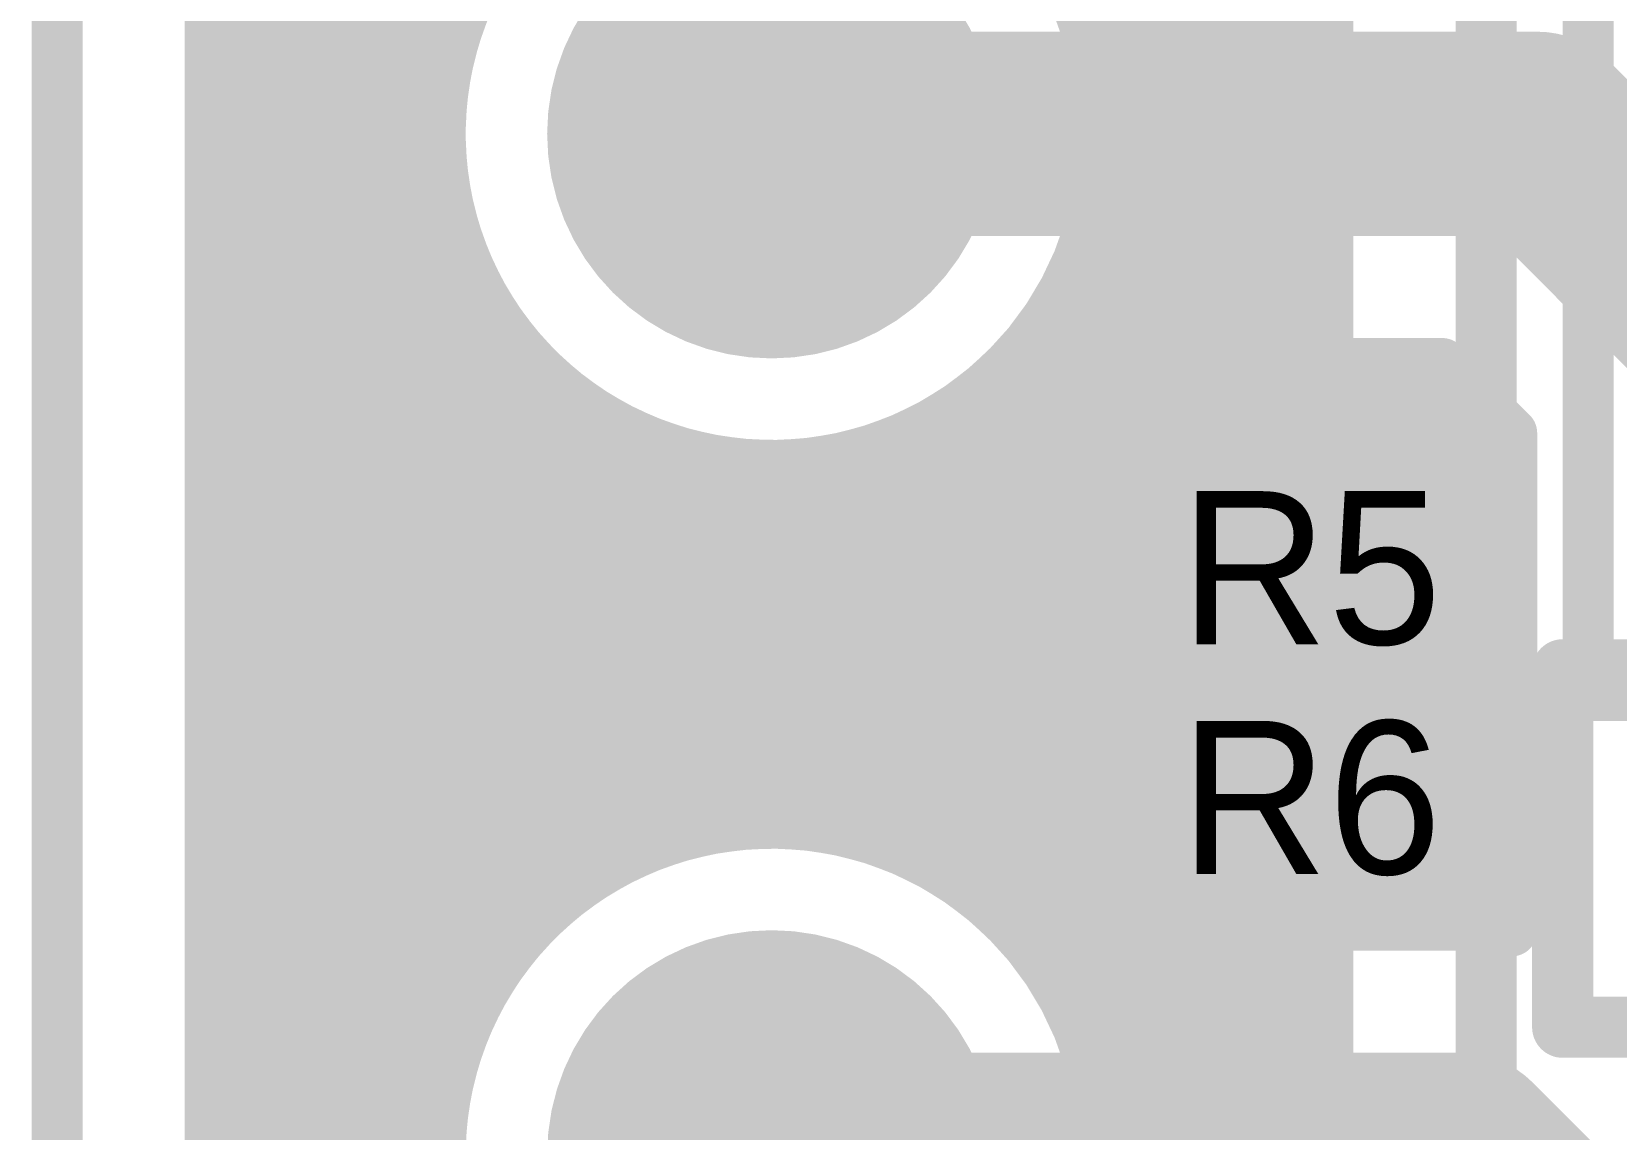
# Model space of a CAD drawing. Header units: millimetres. Extents: x 1.9 to 5.81, y 3 to 5.61.
# Drawn here: x 1.895 to 2.2055, y 3.905 to 4.12 of the extents above; entities that cross this region are included whole.
import ezdxf

# ---------------------------------------------------------------- set-up
doc = ezdxf.new("R2010")
doc.units = ezdxf.units.MM
doc.header["$MEASUREMENT"] = 0
for name, color, linetype in [('BottomLayer', 5, 'Continuous'), ('BottomSolder', 6, 'Continuous'), ('KeepOutLayer', 6, 'Continuous'), ('MultiLayer', 9, 'Continuous'), ('TopLayer', 1, 'Continuous'), ('TopOverlay', 2, 'Continuous'), ('TopSolder', 216, 'Continuous')]:
    doc.layers.add(name, color=color, linetype=linetype)

msp = doc.modelspace()

# ---------------------------------------------------------------- linework, layer by layer
at = {"layer": 'BottomLayer'}
for points, const_width in [([(1.93, 3.16423), (1.93, 4.71222)], 0.01), ([(1.93, 3.16423), (1.93, 4.71222)], 0.01), ([(1.94, 3.17365), (1.94, 4.70222)], 0.01), ([(1.95, 3.18078), (1.95, 4.69222)], 0.01), ([(1.96, 3.18617), (1.96, 4.68222)], 0.01), ([(1.97, 3.19014), (1.97, 4.67222)], 0.01), ([(2.14, 3.03), (2.14, 4.66222)], 0.01), ([(2.13, 3.03), (2.13, 4.6539)], 0.01), ([(2.12, 3.03), (2.12, 4.64877)], 0.01), ([(2.11, 3.03), (2.11, 4.64592)], 0.01), ([(2.18, 3.44), (2.18, 4.45)], 0.012), ([(2.149, 3.44), (2.149, 4.45)], 0.01), ([(1.93, 4.12), (1.97815, 4.12)], 0.01), ([(2.10185, 4.12), (2.149, 4.12)], 0.01), ([(1.93, 4.11), (1.97577, 4.11)], 0.01), ([(2.10423, 4.11), (2.149, 4.11)], 0.01), ([(1.93, 4.1), (1.975, 4.1)], 0.01), ([(2.105, 4.1), (2.149, 4.1)], 0.01), ([(1.93, 4.09), (1.97577, 4.09)], 0.01), ([(2.10423, 4.09), (2.149, 4.09)], 0.01), ([(1.93, 4.08), (1.97815, 4.08)], 0.01), ([(2.10185, 4.08), (2.149, 4.08)], 0.01), ([(1.98, 3.925), (1.98, 4.075)], 0.01), ([(2.1, 3.925), (2.1, 4.075)], 0.01), ([(1.93, 4.07), (1.98234, 4.07)], 0.01), ([(2.09766, 4.07), (2.149, 4.07)], 0.01), ([(1.93, 4.06), (1.98877, 4.06)], 0.01), ([(2.09123, 4.06), (2.149, 4.06)], 0.01), ([(1.99, 3.94153), (1.99, 4.05847)], 0.01), ([(2.09, 3.94153), (2.09, 4.05847)], 0.01), ([(1.93, 4.05), (1.99847, 4.05)], 0.01), ([(2, 3.95123), (2, 4.04877)], 0.01), ([(2.08, 3.95123), (2.08, 4.04877)], 0.01), ([(2.08153, 4.05), (2.149, 4.05)], 0.01), ([(2.01, 3.95766), (2.01, 4.04234)], 0.01), ([(2.07, 3.95766), (2.07, 4.04234)], 0.01), ([(1.93, 4.04), (2.015, 4.04)], 0.01), ([(2.02, 3.96185), (2.02, 4.03815)], 0.01), ([(2.06, 3.96185), (2.06, 4.03815)], 0.01), ([(2.065, 4.04), (2.149, 4.04)], 0.01), ([(2.03, 3.96423), (2.03, 4.03577)], 0.01), ([(2.04, 3.965), (2.04, 4.035)], 0.01), ([(2.05, 3.96423), (2.05, 4.03577)], 0.01), ([(1.93, 4.03), (2.149, 4.03)], 0.01), ([(1.93, 4.02), (2.149, 4.02)], 0.01), ([(1.93, 4.01), (2.149, 4.01)], 0.01), ([(1.93, 4), (2.149, 4)], 0.01), ([(1.93, 3.99), (2.149, 3.99)], 0.01), ([(1.93, 3.98), (2.149, 3.98)], 0.01), ([(1.93, 3.97), (2.149, 3.97)], 0.01), ([(1.93, 3.96), (2.015, 3.96)], 0.01), ([(2.065, 3.96), (2.149, 3.96)], 0.01), ([(1.93, 3.95), (1.99847, 3.95)], 0.01), ([(2.08153, 3.95), (2.149, 3.95)], 0.01), ([(1.93, 3.94), (1.98877, 3.94)], 0.01), ([(2.09123, 3.94), (2.149, 3.94)], 0.01), ([(1.93, 3.93), (1.98234, 3.93)], 0.01), ([(2.09766, 3.93), (2.149, 3.93)], 0.01), ([(1.93, 3.92), (1.97815, 3.92)], 0.01), ([(2.10185, 3.92), (2.149, 3.92)], 0.01), ([(1.93, 3.91), (1.97577, 3.91)], 0.01), ([(2.10423, 3.91), (2.149, 3.91)], 0.01)]:
    msp.add_lwpolyline(points, dxfattribs=dict(at, const_width=const_width))
for points, const_width in [([(2.105, 4.1, 1), (1.975, 4.1, 1)], 0.01), ([(2.02, 4.1, 1), (2.06, 4.1, 1)], 0.04), ([(1.9275, 4.12, 1), (1.9325, 4.12, 1)], 0.005), ([(1.97565, 4.12, 1), (1.98065, 4.12, 1)], 0.005), ([(2.09935, 4.12, 1), (2.10435, 4.12, 1)], 0.005), ([(2.1465, 4.12, 1), (2.1515, 4.12, 1)], 0.005), ([(1.9275, 4.11, 1), (1.9325, 4.11, 1)], 0.005), ([(1.97327, 4.11, 1), (1.97827, 4.11, 1)], 0.005), ([(2.10173, 4.11, 1), (2.10673, 4.11, 1)], 0.005), ([(2.1465, 4.11, 1), (2.1515, 4.11, 1)], 0.005), ([(1.9275, 4.1, 1), (1.9325, 4.1, 1)], 0.005), ([(1.9725, 4.1, 1), (1.9775, 4.1, 1)], 0.005), ([(1.9725, 4.1, 1), (1.9775, 4.1, 1)], 0.005), ([(2.1025, 4.1, 1), (2.1075, 4.1, 1)], 0.005), ([(2.1025, 4.1, 1), (2.1075, 4.1, 1)], 0.005), ([(2.1465, 4.1, 1), (2.1515, 4.1, 1)], 0.005), ([(1.9275, 4.09, 1), (1.9325, 4.09, 1)], 0.005), ([(1.97327, 4.09, 1), (1.97827, 4.09, 1)], 0.005), ([(2.10173, 4.09, 1), (2.10673, 4.09, 1)], 0.005), ([(2.1465, 4.09, 1), (2.1515, 4.09, 1)], 0.005), ([(1.9275, 4.08, 1), (1.9325, 4.08, 1)], 0.005), ([(1.97565, 4.08, 1), (1.98065, 4.08, 1)], 0.005), ([(2.09935, 4.08, 1), (2.10435, 4.08, 1)], 0.005), ([(2.1465, 4.08, 1), (2.1515, 4.08, 1)], 0.005), ([(1.9775, 4.075, 1), (1.9825, 4.075, 1)], 0.005), ([(2.0975, 4.075, 1), (2.1025, 4.075, 1)], 0.005), ([(1.9275, 4.07, 1), (1.9325, 4.07, 1)], 0.005), ([(1.97984, 4.07, 1), (1.98484, 4.07, 1)], 0.005), ([(2.09516, 4.07, 1), (2.10016, 4.07, 1)], 0.005), ([(2.1465, 4.07, 1), (2.1515, 4.07, 1)], 0.005), ([(1.9275, 4.06, 1), (1.9325, 4.06, 1)], 0.005), ([(1.98627, 4.06, 1), (1.99127, 4.06, 1)], 0.005), ([(2.08873, 4.06, 1), (2.09373, 4.06, 1)], 0.005), ([(2.1465, 4.06, 1), (2.1515, 4.06, 1)], 0.005), ([(1.9875, 4.05847, 1), (1.9925, 4.05847, 1)], 0.005), ([(2.0875, 4.05847, 1), (2.0925, 4.05847, 1)], 0.005), ([(1.9275, 4.05, 1), (1.9325, 4.05, 1)], 0.005), ([(1.99597, 4.05, 1), (2.00097, 4.05, 1)], 0.005), ([(1.9975, 4.04877, 1), (2.0025, 4.04877, 1)], 0.005), ([(2.0775, 4.04877, 1), (2.0825, 4.04877, 1)], 0.005), ([(2.07903, 4.05, 1), (2.08403, 4.05, 1)], 0.005), ([(2.1465, 4.05, 1), (2.1515, 4.05, 1)], 0.005), ([(2.0075, 4.04234, 1), (2.0125, 4.04234, 1)], 0.005), ([(2.0675, 4.04234, 1), (2.0725, 4.04234, 1)], 0.005), ([(1.9275, 4.04, 1), (1.9325, 4.04, 1)], 0.005), ([(2.0125, 4.04, 1), (2.0175, 4.04, 1)], 0.005), ([(2.0175, 4.03815, 1), (2.0225, 4.03815, 1)], 0.005), ([(2.0575, 4.03815, 1), (2.0625, 4.03815, 1)], 0.005), ([(2.0625, 4.04, 1), (2.0675, 4.04, 1)], 0.005), ([(2.1465, 4.04, 1), (2.1515, 4.04, 1)], 0.005), ([(2.0275, 4.03577, 1), (2.0325, 4.03577, 1)], 0.005), ([(2.0375, 4.035, 1), (2.0425, 4.035, 1)], 0.005), ([(2.0475, 4.03577, 1), (2.0525, 4.03577, 1)], 0.005), ([(1.9275, 4.03, 1), (1.9325, 4.03, 1)], 0.005), ([(2.1465, 4.03, 1), (2.1515, 4.03, 1)], 0.005), ([(1.9275, 4.02, 1), (1.9325, 4.02, 1)], 0.005), ([(2.1465, 4.02, 1), (2.1515, 4.02, 1)], 0.005), ([(1.9275, 4.01, 1), (1.9325, 4.01, 1)], 0.005), ([(2.1465, 4.01, 1), (2.1515, 4.01, 1)], 0.005), ([(1.9275, 4, 1), (1.9325, 4, 1)], 0.005), ([(2.1465, 4, 1), (2.1515, 4, 1)], 0.005), ([(1.9275, 3.99, 1), (1.9325, 3.99, 1)], 0.005), ([(2.1465, 3.99, 1), (2.1515, 3.99, 1)], 0.005), ([(1.9275, 3.98, 1), (1.9325, 3.98, 1)], 0.005), ([(2.1465, 3.98, 1), (2.1515, 3.98, 1)], 0.005), ([(1.9275, 3.97, 1), (1.9325, 3.97, 1)], 0.005), ([(2.1465, 3.97, 1), (2.1515, 3.97, 1)], 0.005), ([(2.105, 3.9, 1), (1.975, 3.9, 1)], 0.01), ([(2.0275, 3.96423, 1), (2.0325, 3.96423, 1)], 0.005), ([(2.0375, 3.965, 1), (2.0425, 3.965, 1)], 0.005), ([(2.0475, 3.96423, 1), (2.0525, 3.96423, 1)], 0.005), ([(2.0175, 3.96185, 1), (2.0225, 3.96185, 1)], 0.005), ([(2.0575, 3.96185, 1), (2.0625, 3.96185, 1)], 0.005), ([(1.9275, 3.96, 1), (1.9325, 3.96, 1)], 0.005), ([(2.0075, 3.95766, 1), (2.0125, 3.95766, 1)], 0.005), ([(2.0125, 3.96, 1), (2.0175, 3.96, 1)], 0.005), ([(2.0625, 3.96, 1), (2.0675, 3.96, 1)], 0.005), ([(2.0675, 3.95766, 1), (2.0725, 3.95766, 1)], 0.005), ([(2.1465, 3.96, 1), (2.1515, 3.96, 1)], 0.005), ([(1.9975, 3.95123, 1), (2.0025, 3.95123, 1)], 0.005), ([(2.0775, 3.95123, 1), (2.0825, 3.95123, 1)], 0.005), ([(1.9275, 3.95, 1), (1.9325, 3.95, 1)], 0.005), ([(1.99597, 3.95, 1), (2.00097, 3.95, 1)], 0.005), ([(2.07903, 3.95, 1), (2.08403, 3.95, 1)], 0.005), ([(2.1465, 3.95, 1), (2.1515, 3.95, 1)], 0.005), ([(1.9875, 3.94153, 1), (1.9925, 3.94153, 1)], 0.005), ([(2.0875, 3.94153, 1), (2.0925, 3.94153, 1)], 0.005), ([(1.9275, 3.94, 1), (1.9325, 3.94, 1)], 0.005), ([(1.98627, 3.94, 1), (1.99127, 3.94, 1)], 0.005), ([(2.08873, 3.94, 1), (2.09373, 3.94, 1)], 0.005), ([(2.1465, 3.94, 1), (2.1515, 3.94, 1)], 0.005), ([(2.02, 3.9, 1), (2.06, 3.9, 1)], 0.04), ([(1.9275, 3.93, 1), (1.9325, 3.93, 1)], 0.005), ([(1.97984, 3.93, 1), (1.98484, 3.93, 1)], 0.005), ([(2.09516, 3.93, 1), (2.10016, 3.93, 1)], 0.005), ([(2.1465, 3.93, 1), (2.1515, 3.93, 1)], 0.005), ([(1.9775, 3.925, 1), (1.9825, 3.925, 1)], 0.005), ([(2.0975, 3.925, 1), (2.1025, 3.925, 1)], 0.005), ([(1.9275, 3.92, 1), (1.9325, 3.92, 1)], 0.005), ([(1.97565, 3.92, 1), (1.98065, 3.92, 1)], 0.005), ([(2.09935, 3.92, 1), (2.10435, 3.92, 1)], 0.005), ([(2.1465, 3.92, 1), (2.1515, 3.92, 1)], 0.005), ([(1.9275, 3.91, 1), (1.9325, 3.91, 1)], 0.005), ([(1.97327, 3.91, 1), (1.97827, 3.91, 1)], 0.005), ([(2.10173, 3.91, 1), (2.10673, 3.91, 1)], 0.005), ([(2.1465, 3.91, 1), (2.1515, 3.91, 1)], 0.005)]:
    msp.add_lwpolyline(points, format="xyb", close=True, dxfattribs=dict(at, const_width=const_width))
at = {"layer": 'BottomSolder', "const_width": 0.044}
for points in [[(2.018, 4.1, 1), (2.062, 4.1, 1)], [(2.018, 4.1, 1), (2.062, 4.1, 1)], [(2.018, 3.9, 1), (2.062, 3.9, 1)], [(2.018, 3.9, 1), (2.062, 3.9, 1)]]:
    msp.add_lwpolyline(points, format="xyb", close=True, dxfattribs=at)
at = {"layer": 'KeepOutLayer', "const_width": 0.01}
msp.add_lwpolyline([(1.9, 3), (1.9, 5.6)], dxfattribs=at)
at = {"layer": 'MultiLayer', "const_width": 0.04}
for points in [[(2.02, 4.1, 1), (2.06, 4.1, 1)], [(2.02, 3.9, 1), (2.06, 3.9, 1)]]:
    msp.add_lwpolyline(points, format="xyb", close=True, dxfattribs=at)
at = {"layer": 'TopLayer'}
for points, const_width in [([(1.93, 3.16423), (1.93, 5.43577)], 0.01), ([(1.93, 3.16423), (1.93, 5.43577)], 0.01), ([(1.94, 3.17365), (1.94, 5.42635)], 0.01), ([(1.95, 3.18078), (1.95, 5.41922)], 0.01), ([(1.96, 3.18617), (1.96, 5.41383)], 0.01), ([(1.97, 3.19014), (1.97, 5.40986)], 0.01), ([(1.93, 4.12), (1.97815, 4.12)], 0.01), ([(2.06, 4.1), (2.19, 4.1)], 0.04), ([(2.19, 4.1), (2.23, 4.06)], 0.04), ([(1.93, 4.11), (1.97577, 4.11)], 0.01), ([(1.93, 4.1), (1.975, 4.1)], 0.01), ([(1.93, 4.09), (1.97577, 4.09)], 0.01), ([(1.93, 4.08), (1.97815, 4.08)], 0.01), ([(1.98, 3.925), (1.98, 4.075)], 0.01), ([(1.93, 4.07), (1.98234, 4.07)], 0.01), ([(1.93, 4.06), (1.98877, 4.06)], 0.01), ([(1.99, 3.94153), (1.99, 4.05847)], 0.01), ([(2.0869, 4.055), (2.17136, 4.055)], 0.01), ([(2.09, 3.945), (2.09, 4.055)], 0.01), ([(2.1, 3.945), (2.1, 4.055)], 0.01), ([(2.11, 3.945), (2.11, 4.055)], 0.01), ([(2.12, 3.945), (2.12, 4.055)], 0.01), ([(2.13, 3.945), (2.13, 4.055)], 0.01), ([(2.14, 3.945), (2.14, 4.055)], 0.01), ([(2.15, 3.945), (2.15, 4.055)], 0.01), ([(2.16, 3.945), (2.16, 4.055)], 0.01), ([(2.17, 3.945), (2.17, 4.055)], 0.01), ([(2.17136, 4.055), (2.185, 4.04136)], 0.01), ([(1.93, 4.05), (1.99847, 4.05)], 0.01), ([(2, 3.95123), (2, 4.04877)], 0.01), ([(2.08, 3.95123), (2.08, 4.04877)], 0.01), ([(2.08153, 4.05), (2.17636, 4.05)], 0.01), ([(2.18, 3.94472), (2.18, 4.04636)], 0.01), ([(2.01, 3.95766), (2.01, 4.04234)], 0.01), ([(2.07, 3.95766), (2.07, 4.04234)], 0.01), ([(2.185, 4.005), (2.185, 4.04136)], 0.01), ([(2.185, 4.005), (2.185, 4.04136)], 0.01), ([(1.93, 4.04), (2.015, 4.04)], 0.01), ([(2.02, 3.96185), (2.02, 4.03815)], 0.01), ([(2.06, 3.96185), (2.06, 4.03815)], 0.01), ([(2.065, 4.04), (2.185, 4.04)], 0.01), ([(2.03, 3.96423), (2.03, 4.03577)], 0.01), ([(2.04, 3.965), (2.04, 4.035)], 0.01), ([(2.05, 3.96423), (2.05, 4.03577)], 0.01), ([(1.93, 4.03), (2.185, 4.03)], 0.01), ([(1.93, 4.02), (2.185, 4.02)], 0.01), ([(1.93, 4.01), (2.185, 4.01)], 0.01), ([(2.185, 3.98), (2.185, 4.005)], 0.01), ([(2.185, 3.98), (2.185, 4.005)], 0.01), ([(2.185, 3.98), (2.185, 4.005)], 0.01), ([(1.93, 4), (2.185, 4)], 0.01), ([(1.93, 3.99), (2.185, 3.99)], 0.01), ([(1.93, 3.98), (2.185, 3.98)], 0.01), ([(2.185, 3.975), (2.185, 3.98)], 0.01), ([(2.185, 3.975), (2.185, 3.98)], 0.01), ([(2.185, 3.94387), (2.185, 3.975)], 0.01), ([(1.93, 3.97), (2.185, 3.97)], 0.01), ([(1.93, 3.96), (2.015, 3.96)], 0.01), ([(2.065, 3.96), (2.185, 3.96)], 0.01), ([(1.93, 3.95), (1.99847, 3.95)], 0.01), ([(2.08153, 3.95), (2.185, 3.95)], 0.01), ([(2.0869, 3.945), (2.175, 3.945)], 0.01), ([(1.93, 3.94), (1.98877, 3.94)], 0.01), ([(1.93, 3.93), (1.98234, 3.93)], 0.01), ([(1.93, 3.92), (1.97815, 3.92)], 0.01), ([(2.06, 3.9), (2.175, 3.9)], 0.04), ([(2.175, 3.9), (2.23, 3.845)], 0.04), ([(1.93, 3.91), (1.97577, 3.91)], 0.01)]:
    msp.add_lwpolyline(points, dxfattribs=dict(at, const_width=const_width))
at = {"layer": 'TopLayer', "const_width": 0.01}
for points in [[(2.0869, 4.055, -2.486759), (2.0869, 4.145)], [(2.0869, 3.855, -2.486759), (2.0869, 3.945)], [(2.175, 3.945, -0.056082), (2.185, 3.94387)], [(2.175, 3.945, -0.056082), (2.185, 3.94387)]]:
    msp.add_lwpolyline(points, format="xyb", dxfattribs=at)
at = {"layer": 'TopLayer'}
for points, const_width in [([(2.02, 4.1, 1), (2.06, 4.1, 1)], 0.04), ([(1.9275, 4.12, 1), (1.9325, 4.12, 1)], 0.005), ([(1.97565, 4.12, 1), (1.98065, 4.12, 1)], 0.005), ([(2.05, 4.1, 1), (2.07, 4.1, 1)], 0.02), ([(2.18, 4.1, 1), (2.2, 4.1, 1)], 0.02), ([(2.18, 4.1, 1), (2.2, 4.1, 1)], 0.02), ([(1.9275, 4.11, 1), (1.9325, 4.11, 1)], 0.005), ([(1.97327, 4.11, 1), (1.97827, 4.11, 1)], 0.005), ([(1.9275, 4.1, 1), (1.9325, 4.1, 1)], 0.005), ([(1.9725, 4.1, 1), (1.9775, 4.1, 1)], 0.005), ([(1.9275, 4.09, 1), (1.9325, 4.09, 1)], 0.005), ([(1.97327, 4.09, 1), (1.97827, 4.09, 1)], 0.005), ([(1.9275, 4.08, 1), (1.9325, 4.08, 1)], 0.005), ([(1.97565, 4.08, 1), (1.98065, 4.08, 1)], 0.005), ([(1.9775, 4.075, 1), (1.9825, 4.075, 1)], 0.005), ([(1.9275, 4.07, 1), (1.9325, 4.07, 1)], 0.005), ([(1.97984, 4.07, 1), (1.98484, 4.07, 1)], 0.005), ([(1.9275, 4.06, 1), (1.9325, 4.06, 1)], 0.005), ([(1.98627, 4.06, 1), (1.99127, 4.06, 1)], 0.005), ([(1.9875, 4.05847, 1), (1.9925, 4.05847, 1)], 0.005), ([(2.0844, 4.055, 1), (2.0894, 4.055, 1)], 0.005), ([(2.0844, 4.055, 1), (2.0894, 4.055, 1)], 0.005), ([(2.0875, 4.055, 1), (2.0925, 4.055, 1)], 0.005), ([(2.0975, 4.055, 1), (2.1025, 4.055, 1)], 0.005), ([(2.1075, 4.055, 1), (2.1125, 4.055, 1)], 0.005), ([(2.1175, 4.055, 1), (2.1225, 4.055, 1)], 0.005), ([(2.1275, 4.055, 1), (2.1325, 4.055, 1)], 0.005), ([(2.1375, 4.055, 1), (2.1425, 4.055, 1)], 0.005), ([(2.1475, 4.055, 1), (2.1525, 4.055, 1)], 0.005), ([(2.1575, 4.055, 1), (2.1625, 4.055, 1)], 0.005), ([(2.1675, 4.055, 1), (2.1725, 4.055, 1)], 0.005), ([(2.16886, 4.055, 1), (2.17386, 4.055, 1)], 0.005), ([(2.16886, 4.055, 1), (2.17386, 4.055, 1)], 0.005), ([(1.9275, 4.05, 1), (1.9325, 4.05, 1)], 0.005), ([(1.99597, 4.05, 1), (2.00097, 4.05, 1)], 0.005), ([(1.9975, 4.04877, 1), (2.0025, 4.04877, 1)], 0.005), ([(2.0775, 4.04877, 1), (2.0825, 4.04877, 1)], 0.005), ([(2.07903, 4.05, 1), (2.08403, 4.05, 1)], 0.005), ([(2.17386, 4.05, 1), (2.17886, 4.05, 1)], 0.005), ([(2.1775, 4.04636, 1), (2.1825, 4.04636, 1)], 0.005), ([(2.0075, 4.04234, 1), (2.0125, 4.04234, 1)], 0.005), ([(2.0675, 4.04234, 1), (2.0725, 4.04234, 1)], 0.005), ([(2.1825, 4.04136, 1), (2.1875, 4.04136, 1)], 0.005), ([(2.1825, 4.04136, 1), (2.1875, 4.04136, 1)], 0.005), ([(2.1825, 4.04136, 1), (2.1875, 4.04136, 1)], 0.005), ([(1.9275, 4.04, 1), (1.9325, 4.04, 1)], 0.005), ([(2.0125, 4.04, 1), (2.0175, 4.04, 1)], 0.005), ([(2.0175, 4.03815, 1), (2.0225, 4.03815, 1)], 0.005), ([(2.0575, 4.03815, 1), (2.0625, 4.03815, 1)], 0.005), ([(2.0625, 4.04, 1), (2.0675, 4.04, 1)], 0.005), ([(2.1825, 4.04, 1), (2.1875, 4.04, 1)], 0.005), ([(2.0275, 4.03577, 1), (2.0325, 4.03577, 1)], 0.005), ([(2.0375, 4.035, 1), (2.0425, 4.035, 1)], 0.005), ([(2.0475, 4.03577, 1), (2.0525, 4.03577, 1)], 0.005), ([(1.9275, 4.03, 1), (1.9325, 4.03, 1)], 0.005), ([(2.1825, 4.03, 1), (2.1875, 4.03, 1)], 0.005), ([(1.9275, 4.02, 1), (1.9325, 4.02, 1)], 0.005), ([(2.1825, 4.02, 1), (2.1875, 4.02, 1)], 0.005), ([(1.9275, 4.01, 1), (1.9325, 4.01, 1)], 0.005), ([(2.1825, 4.01, 1), (2.1875, 4.01, 1)], 0.005), ([(2.1825, 4.005, 1), (2.1875, 4.005, 1)], 0.005), ([(2.1825, 4.005, 1), (2.1875, 4.005, 1)], 0.005), ([(2.1825, 4.005, 1), (2.1875, 4.005, 1)], 0.005), ([(2.1825, 4.005, 1), (2.1875, 4.005, 1)], 0.005), ([(2.1825, 4.005, 1), (2.1875, 4.005, 1)], 0.005), ([(1.9275, 4, 1), (1.9325, 4, 1)], 0.005), ([(2.1825, 4, 1), (2.1875, 4, 1)], 0.005), ([(1.9275, 3.99, 1), (1.9325, 3.99, 1)], 0.005), ([(2.1825, 3.99, 1), (2.1875, 3.99, 1)], 0.005), ([(1.9275, 3.98, 1), (1.9325, 3.98, 1)], 0.005), ([(2.1825, 3.98, 1), (2.1875, 3.98, 1)], 0.005), ([(2.1825, 3.98, 1), (2.1875, 3.98, 1)], 0.005), ([(2.1825, 3.98, 1), (2.1875, 3.98, 1)], 0.005), ([(2.1825, 3.98, 1), (2.1875, 3.98, 1)], 0.005), ([(2.1825, 3.98, 1), (2.1875, 3.98, 1)], 0.005), ([(2.1825, 3.98, 1), (2.1875, 3.98, 1)], 0.005), ([(2.1825, 3.975, 1), (2.1875, 3.975, 1)], 0.005), ([(2.1825, 3.975, 1), (2.1875, 3.975, 1)], 0.005), ([(2.1825, 3.975, 1), (2.1875, 3.975, 1)], 0.005), ([(1.9275, 3.97, 1), (1.9325, 3.97, 1)], 0.005), ([(2.1825, 3.97, 1), (2.1875, 3.97, 1)], 0.005), ([(2.0275, 3.96423, 1), (2.0325, 3.96423, 1)], 0.005), ([(2.0375, 3.965, 1), (2.0425, 3.965, 1)], 0.005), ([(2.0475, 3.96423, 1), (2.0525, 3.96423, 1)], 0.005), ([(2.0175, 3.96185, 1), (2.0225, 3.96185, 1)], 0.005), ([(2.0575, 3.96185, 1), (2.0625, 3.96185, 1)], 0.005), ([(1.9275, 3.96, 1), (1.9325, 3.96, 1)], 0.005), ([(2.0075, 3.95766, 1), (2.0125, 3.95766, 1)], 0.005), ([(2.0125, 3.96, 1), (2.0175, 3.96, 1)], 0.005), ([(2.0625, 3.96, 1), (2.0675, 3.96, 1)], 0.005), ([(2.0675, 3.95766, 1), (2.0725, 3.95766, 1)], 0.005), ([(2.1825, 3.96, 1), (2.1875, 3.96, 1)], 0.005), ([(1.9975, 3.95123, 1), (2.0025, 3.95123, 1)], 0.005), ([(2.0775, 3.95123, 1), (2.0825, 3.95123, 1)], 0.005), ([(1.9275, 3.95, 1), (1.9325, 3.95, 1)], 0.005), ([(1.99597, 3.95, 1), (2.00097, 3.95, 1)], 0.005), ([(2.07903, 3.95, 1), (2.08403, 3.95, 1)], 0.005), ([(2.1825, 3.95, 1), (2.1875, 3.95, 1)], 0.005), ([(2.0844, 3.945, 1), (2.0894, 3.945, 1)], 0.005), ([(2.0844, 3.945, 1), (2.0894, 3.945, 1)], 0.005), ([(2.0875, 3.945, 1), (2.0925, 3.945, 1)], 0.005), ([(2.0975, 3.945, 1), (2.1025, 3.945, 1)], 0.005), ([(2.1075, 3.945, 1), (2.1125, 3.945, 1)], 0.005), ([(2.1175, 3.945, 1), (2.1225, 3.945, 1)], 0.005), ([(2.1275, 3.945, 1), (2.1325, 3.945, 1)], 0.005), ([(2.1375, 3.945, 1), (2.1425, 3.945, 1)], 0.005), ([(2.1475, 3.945, 1), (2.1525, 3.945, 1)], 0.005), ([(2.1575, 3.945, 1), (2.1625, 3.945, 1)], 0.005), ([(2.1675, 3.945, 1), (2.1725, 3.945, 1)], 0.005), ([(2.1725, 3.945, 1), (2.1775, 3.945, 1)], 0.005), ([(2.1725, 3.945, 1), (2.1775, 3.945, 1)], 0.005), ([(2.1725, 3.945, 1), (2.1775, 3.945, 1)], 0.005), ([(2.1775, 3.94472, 1), (2.1825, 3.94472, 1)], 0.005), ([(1.9875, 3.94153, 1), (1.9925, 3.94153, 1)], 0.005), ([(2.1825, 3.94387, 1), (2.1875, 3.94387, 1)], 0.005), ([(2.1825, 3.94387, 1), (2.1875, 3.94387, 1)], 0.005), ([(2.1825, 3.94387, 1), (2.1875, 3.94387, 1)], 0.005), ([(1.9275, 3.94, 1), (1.9325, 3.94, 1)], 0.005), ([(1.98627, 3.94, 1), (1.99127, 3.94, 1)], 0.005), ([(2.02, 3.9, 1), (2.06, 3.9, 1)], 0.04), ([(1.9275, 3.93, 1), (1.9325, 3.93, 1)], 0.005), ([(1.97984, 3.93, 1), (1.98484, 3.93, 1)], 0.005), ([(1.9775, 3.925, 1), (1.9825, 3.925, 1)], 0.005), ([(1.9275, 3.92, 1), (1.9325, 3.92, 1)], 0.005), ([(1.97565, 3.92, 1), (1.98065, 3.92, 1)], 0.005), ([(2.05, 3.9, 1), (2.07, 3.9, 1)], 0.02), ([(2.165, 3.9, 1), (2.185, 3.9, 1)], 0.02), ([(2.165, 3.9, 1), (2.185, 3.9, 1)], 0.02), ([(1.9275, 3.91, 1), (1.9325, 3.91, 1)], 0.005), ([(1.97327, 3.91, 1), (1.97827, 3.91, 1)], 0.005)]:
    msp.add_lwpolyline(points, format="xyb", close=True, dxfattribs=dict(at, const_width=const_width))
at = {"layer": 'TopOverlay'}
for points, const_width in [([(2.2, 3.99), (2.2, 4.13)], 0.01), ([(2.195, 3.995), (2.23, 3.995)], 0.012), ([(2.195, 3.925), (2.195, 3.995)], 0.012), ([(2.2, 3.99), (2.26, 3.99)], 0.01), ([(2.195, 3.925), (2.23, 3.925)], 0.012)]:
    msp.add_lwpolyline(points, dxfattribs=dict(at, const_width=const_width))
for points, const_width in [([(2.192, 3.995, 1), (2.198, 3.995, 1)], 0.006), ([(2.192, 3.995, 1), (2.198, 3.995, 1)], 0.006), ([(2.1975, 3.99, 1), (2.2025, 3.99, 1)], 0.005), ([(2.1975, 3.99, 1), (2.2025, 3.99, 1)], 0.005), ([(2.192, 3.925, 1), (2.198, 3.925, 1)], 0.006), ([(2.192, 3.925, 1), (2.198, 3.925, 1)], 0.006)]:
    msp.add_lwpolyline(points, format="xyb", close=True, dxfattribs=dict(at, const_width=const_width))
at = {"layer": 'TopSolder', "const_width": 0.044}
for points in [[(2.018, 4.1, 1), (2.062, 4.1, 1)], [(2.018, 4.1, 1), (2.062, 4.1, 1)], [(2.018, 3.9, 1), (2.062, 3.9, 1)], [(2.018, 3.9, 1), (2.062, 3.9, 1)]]:
    msp.add_lwpolyline(points, format="xyb", close=True, dxfattribs=at)

# ---------------------------------------------------------------- texts
at = {"layer": 'TopOverlay'}
msp.add_text('R5', height=0.03, dxfattribs=at).set_placement((2.12, 4))
msp.add_text('R6', height=0.03, rotation=360, dxfattribs=at).set_placement((2.12, 3.955))

doc.saveas('drawing.dxf')
